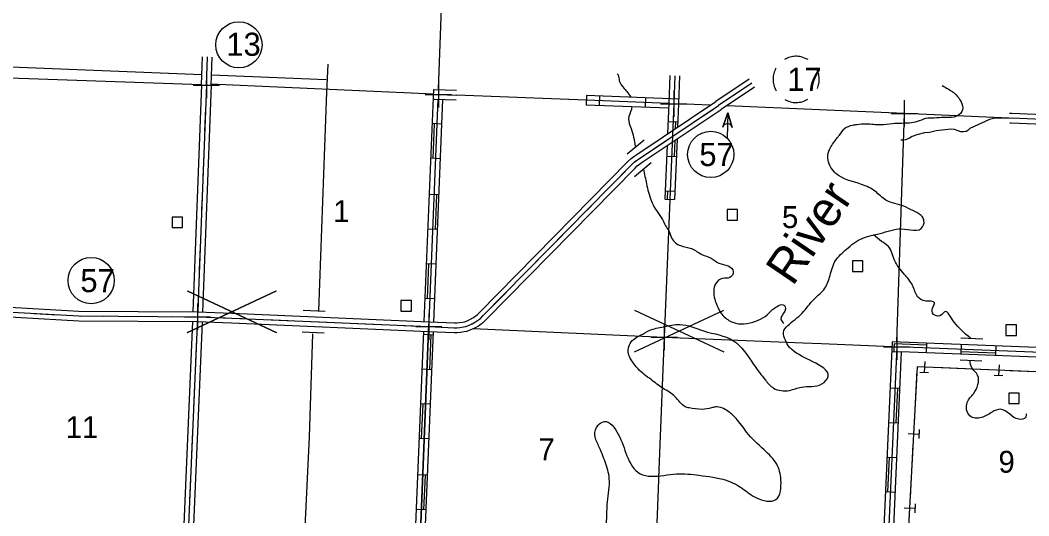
# Model space of a CAD drawing. Extents: x 1631746 to 1929985, y 682974 to 867734.
# Drawn here: x 1784980 to 1808033, y 828096 to 839420 of the extents above; entities that cross this region are included whole.
import ezdxf

# ---------------------------------------------------------------- set-up
doc = ezdxf.new("R2010")
doc.units = 0
for name, color, linetype in [('COUNTY BNDRY', 7, 'Continuous'), ('CSAH RTE', 7, 'Continuous'), ('CSAH SYM', 7, 'Continuous'), ('DWELLING', 7, 'Continuous'), ('HYDRO', 7, 'Continuous'), ('HYRDO TXT', 7, 'Continuous'), ('OUTSIDE CO BRDR', 7, 'Continuous'), ('QUAD BASE SYM', 7, 'Continuous'), ('RTE TERM ARROW', 7, 'Continuous'), ('SECTION', 7, 'Continuous'), ('SECTION CORNER BASE', 7, 'Continuous'), ('TOWNSHIP BDRY', 7, 'Continuous'), ('TOWNSHIP ROAD', 7, 'Continuous'), ('TRANSMISSION', 7, 'Continuous')]:
    doc.layers.add(name, color=color, linetype=linetype)

msp = doc.modelspace()

# ---------------------------------------------------------------- linework, layer by layer
at = {"layer": 'COUNTY BNDRY'}
for points in [[(1794542, 837841), (1794734, 842981)], [(1797917, 837591), (1794954, 837708)], [(1800743, 837477), (1800027, 837508)], [(1807577, 837184), (1805187, 837290), (1801139, 837461)]]:
    msp.add_lwpolyline(points, dxfattribs=at)
at = {"layer": 'CSAH RTE'}
for p, q in [((1798856, 836367), (1799240, 836686)), ((1799021, 835850), (1799405, 836169)), ((1791948, 832767), (1791449, 832791)), ((1791925, 832268), (1791425, 832291))]:
    msp.add_line(p, q, dxfattribs=at)
for points in [[(1789127, 837940), (1789127, 837940), (1789149, 838583)], [(1789237, 837936), (1789237, 837936), (1789259, 838579)], [(1789347, 837932), (1789347, 837932), (1789369, 838576)], [(1801644, 838071), (1800877, 837561)], [(1801705, 837980), (1800938, 837469)], [(1789237, 837936), (1789032, 832645), (1788807, 827358), (1788576, 822079), (1788203, 816807)], [(1789127, 837940), (1788926, 832755)], [(1789347, 837932), (1789146, 832753)], [(1801766, 837888), (1800999, 837378)], [(1783688, 832921), (1786324, 832775), (1789035, 832755), (1789821, 832723), (1794324, 832529), (1794903, 832503), (1794956, 832505), (1795019, 832510), (1795090, 832521), (1795136, 832530), (1795182, 832547), (1795259, 832584), (1795329, 832620), (1795392, 832666), (1795428, 832692), (1795480, 832741), (1798871, 836191), (1798941, 836257), (1799003, 836305), (1799073, 836354), (1800877, 837561)], [(1783677, 832701), (1786317, 832555), (1789029, 832535), (1789812, 832503), (1794315, 832309), (1794901, 832283), (1794968, 832285), (1795046, 832291), (1795128, 832305), (1795195, 832318), (1795267, 832344), (1795357, 832387), (1795444, 832432), (1795521, 832488), (1795568, 832522), (1795634, 832583), (1799025, 836033), (1799084, 836089), (1799134, 836128), (1799197, 836173), (1800999, 837378)], [(1789217, 837408), (1789196, 836881)], [(1789816, 832613), (1794319, 832419), (1794902, 832393), (1794962, 832395), (1795032, 832401), (1795109, 832413), (1795166, 832424), (1795224, 832446), (1795308, 832486), (1795386, 832526), (1795457, 832577), (1795498, 832607), (1795557, 832662), (1798948, 836112), (1799013, 836173), (1799069, 836217), (1799135, 836263), (1800938, 837469)], [(1800368, 837088), (1800807, 837381)], [(1799490, 836501), (1799929, 836794)], [(1789176, 836353), (1789155, 835826)], [(1798676, 835836), (1798948, 836112), (1799013, 836173), (1799053, 836205)], [(1797936, 835083), (1798306, 835459)], [(1789135, 835298), (1789114, 834770)], [(1797196, 834330), (1797566, 834706)], [(1789094, 834243), (1789074, 833715)], [(1796455, 833576), (1796826, 833953)], [(1762624, 833781), (1767840, 833585), (1773127, 833321), (1778441, 833076), (1783683, 832811), (1786321, 832665), (1789032, 832645), (1789816, 832613)], [(1789053, 833188), (1789037, 832764)], [(1795715, 832823), (1796085, 833200)], [(1785303, 832722), (1785830, 832692)], [(1786357, 832665), (1786885, 832661)], [(1787413, 832657), (1787941, 832653)], [(1788917, 832535), (1788697, 827362), (1788466, 822085), (1788101, 816921)], [(1789137, 832520), (1788917, 827353), (1788686, 822073), (1788321, 816913)], [(1788469, 832649), (1788997, 832645)], [(1789525, 832625), (1789816, 832613), (1790052, 832603)], [(1790580, 832580), (1791107, 832557)], [(1791635, 832534), (1792162, 832512)], [(1792690, 832489), (1793217, 832466)], [(1793745, 832444), (1794273, 832421)], [(1794800, 832398), (1794902, 832393), (1794962, 832395), (1795032, 832401), (1795109, 832413), (1795166, 832424), (1795224, 832446), (1795308, 832486), (1795312, 832488)], [(1789010, 832132), (1788988, 831605)], [(1788965, 831077), (1788943, 830550)], [(1788920, 830022), (1788898, 829495)], [(1788875, 828967), (1788853, 828440)]]:
    msp.add_lwpolyline(points, dxfattribs=at)
at = {"layer": 'CSAH SYM'}
for centre in [(1789980, 838857), (1800762, 836353), (1786602, 833471)]:
    msp.add_circle(centre, 528, dxfattribs=at)
at = {"layer": 'DWELLING'}
for points in [[(1801138, 835094), (1801138, 834854), (1801378, 834854), (1801378, 835094)], [(1788452, 834923), (1788452, 834683), (1788692, 834683), (1788692, 834923)], [(1804001, 833919), (1804001, 833679), (1804241, 833679), (1804241, 833919)], [(1793683, 833012), (1793683, 832772), (1793923, 832772), (1793923, 833012)], [(1807508, 832457), (1807508, 832217), (1807748, 832217), (1807748, 832457)], [(1807575, 830901), (1807575, 830661), (1807815, 830661), (1807815, 830901)]]:
    msp.add_lwpolyline(points, close=True, dxfattribs=at)
at = {"layer": 'HYDRO'}
for points in [[(1789135, 838172), (1784380, 838359)], [(1792008, 838415), (1791983, 837774), (1791798, 832781)], [(1791970, 838061), (1789355, 838164)], [(1791658, 832257), (1791584, 829903)], [(1791585, 829903), (1791473, 827517)]]:
    msp.add_lwpolyline(points, dxfattribs=at)
for points in [[(1798624, 838197), (1798644, 838170), (1798672, 838037), (1798784, 837863), (1798940, 837659)], [(1806053, 837926), (1806188, 837849), (1806398, 837685), (1806505, 837335), (1806321, 837206), (1806092, 837195), (1805871, 837185), (1805674, 837172), (1805480, 837102), (1805120, 837063), (1804917, 837053), (1804644, 837027), (1804320, 837047), (1804099, 837031), (1803998, 837015), (1803822, 836941), (1803693, 836783)], [(1798959, 837443), (1798948, 837376), (1798884, 837169), (1798944, 836946), (1799032, 836541)], [(1800564, 830529), (1800268, 830560), (1800181, 830588), (1799951, 830815), (1799673, 831008), (1799398, 831209), (1799102, 831453), (1798944, 831664), (1798883, 831808), (1798968, 832099), (1799158, 832221), (1799359, 832332), (1799684, 832415), (1800061, 832469), (1800601, 832321), (1801280, 832098), (1801743, 831555), (1802014, 831196), (1802197, 831015), (1802562, 830962), (1802834, 831036), (1803301, 831110), (1803449, 831284), (1803096, 831614), (1802617, 831894), (1802546, 831962), (1802470, 832109), (1802425, 832288), (1802520, 832438), (1802851, 832726), (1803123, 833047), (1803372, 833297), (1803490, 833590), (1803617, 833928), (1803864, 834185), (1804032, 834325), (1804431, 834502), (1804571, 834531), (1805060, 834650), (1805328, 834630), (1805575, 834661), (1805636, 834843), (1805594, 834933), (1805382, 835070), (1805179, 835168), (1804764, 835310), (1804525, 835506), (1804210, 835669), (1803619, 835921), (1803446, 836224), (1803461, 836428), (1803615, 836680), (1803693, 836783)], [(1799225, 836020), (1799295, 835681), (1799401, 835303), (1799503, 835100), (1799632, 834911), (1799729, 834724), (1799809, 834596), (1799877, 834429), (1800073, 834269), (1800322, 834201), (1800559, 834069), (1800773, 833981), (1800948, 833870), (1801161, 833806), (1801276, 833672), (1801202, 833539), (1801031, 833520), (1800878, 833405), (1800831, 833235), (1800922, 832864), (1801048, 832665), (1801271, 832518), (1801529, 832482), (1801790, 832543), (1802007, 832653), (1802177, 832807), (1802280, 832881), (1802420, 832918), (1802466, 832870), (1802392, 832673), (1802368, 832584), (1802436, 832492)], [(1806701, 832155), (1806250, 832636), (1806130, 832766), (1805997, 832664), (1805828, 832732), (1805849, 832878), (1805875, 832963), (1805677, 833004), (1805492, 833103), (1805376, 833357), (1805185, 833617), (1804962, 833938), (1804825, 834251), (1804669, 834367), (1804481, 834513)], [(1807969, 830426), (1807962, 830348), (1807801, 830301), (1807595, 830422), (1807386, 830530), (1807195, 830467), (1806949, 830340), (1806685, 830379), (1806624, 830689), (1806766, 830886), (1806870, 831094), (1806862, 831308), (1806730, 831477), (1806693, 831631), (1806693, 831638)], [(1798854, 823667), (1798735, 824153), (1798689, 824516), (1798703, 824769), (1798871, 825197), (1799154, 825447), (1799475, 825552), (1799785, 825520), (1800107, 825626), (1800283, 825891), (1800278, 826083), (1800247, 826272), (1799813, 826559), (1799245, 826741), (1798916, 826957), (1798598, 827286), (1798406, 827638), (1798384, 827984), (1798404, 828415), (1798444, 828948), (1798349, 829330), (1798201, 829693), (1798114, 829945), (1798188, 830167), (1798326, 830249), (1798650, 829962), (1798848, 829466), (1799153, 829058), (1799393, 829000), (1799983, 829057), (1800493, 829023), (1801116, 828908), (1801489, 828720), (1801809, 828506), (1802249, 828466), (1802366, 828919), (1802272, 829275), (1801980, 829602), (1801583, 830011), (1801344, 830321), (1801156, 830486), (1800873, 830583), (1800780, 830563), (1800564, 830529)]]:
    msp.add_spline(points, degree=3, dxfattribs=at)
at = {"layer": 'OUTSIDE CO BRDR'}
for points in [[(1802986, 838519), (1802828, 838583), (1802698, 838595), (1802576, 838577), (1802448, 838524)], [(1802252, 838325), (1802205, 838205), (1802186, 838070), (1802201, 837943), (1802257, 837803)], [(1803200, 837859), (1803234, 837976), (1803242, 838072), (1803221, 838216), (1803168, 838334)], [(1802456, 837608), (1802582, 837556), (1802714, 837539), (1802853, 837558), (1802985, 837619)]]:
    msp.add_spline(points, degree=3, dxfattribs=at)
at = {"layer": 'QUAD BASE SYM'}
for p, q in [((1788793, 833238), (1790830, 832288)), ((1788793, 832288), (1790830, 833238)), ((1788804, 833238), (1790841, 832288)), ((1788804, 832288), (1790841, 833238)), ((1789811, 832763), (1789811, 832763)), ((1789823, 832763), (1789823, 832763)), ((1799023, 832792), (1801060, 831842)), ((1799023, 831842), (1801060, 832792)), ((1800041, 832317), (1800041, 832317))]:
    msp.add_line(p, q, dxfattribs=at)
at = {"layer": 'RTE TERM ARROW'}
msp.add_line((1801154, 837305), (1801140, 836736), dxfattribs=at)
msp.add_lwpolyline([(1801154, 837305), (1801250, 836972), (1801245, 836987), (1801229, 837016), (1801213, 837032), (1801192, 837045), (1801171, 837052), (1801149, 837055), (1801127, 837054), (1801107, 837048), (1801087, 837039), (1801070, 837026), (1801057, 837011), (1801048, 836994), (1801041, 836978)], close=True, dxfattribs=at)
msp.add_lwpolyline([(1801250, 836972), (1801154, 837305), (1801041, 836978)], dxfattribs=at)
at = {"layer": 'SECTION'}
for points in [[(1805129, 835496), (1805194, 837289)], [(1805017, 832066), (1805129, 835496)], [(1799827, 835326), (1799701, 832181)], [(1795331, 832374), (1799701, 832181)], [(1799701, 832181), (1799663, 831259), (1799572, 828953)], [(1799701, 832181), (1802875, 832052)], [(1802875, 832052), (1803291, 832035), (1804904, 831965)], [(1799572, 828953), (1799571, 828919), (1799495, 826921)]]:
    msp.add_lwpolyline(points, dxfattribs=at)
at = {"layer": 'SECTION CORNER BASE'}
for p, q in [((1789237, 838236), (1789237, 837636)), ((1794538, 838024), (1794538, 837424)), ((1788937, 837936), (1789537, 837936)), ((1789237, 837936), (1789237, 837936)), ((1799917, 837812), (1799917, 837212)), ((1794238, 837724), (1794838, 837724)), ((1794538, 837724), (1794538, 837724)), ((1799617, 837512), (1800217, 837512)), ((1799917, 837512), (1799917, 837512)), ((1805187, 837590), (1805187, 836990)), ((1804887, 837290), (1805487, 837290)), ((1805187, 837290), (1805187, 837290)), ((1789032, 832945), (1789032, 832345)), ((1794319, 832719), (1794319, 832119)), ((1788732, 832645), (1789332, 832645)), ((1789032, 832645), (1789032, 832645)), ((1799701, 832481), (1799701, 831881)), ((1794019, 832419), (1794619, 832419)), ((1794319, 832419), (1794319, 832419)), ((1805013, 832260), (1805013, 831660)), ((1799401, 832181), (1800001, 832181)), ((1799701, 832181), (1799701, 832181)), ((1804713, 831960), (1805313, 831960)), ((1805013, 831960), (1805013, 831960))]:
    msp.add_line(p, q, dxfattribs=at)
at = {"layer": 'TOWNSHIP BDRY'}
for points in [[(1789127, 837940), (1784070, 838120)], [(1794428, 837729), (1789327, 837956)]]:
    msp.add_lwpolyline(points, dxfattribs=at)
at = {"layer": 'TOWNSHIP ROAD'}
for p, q in [((1797922, 837701), (1797913, 837481)), ((1798220, 837689), (1798211, 837469)), ((1799275, 837648), (1799266, 837428)), ((1794620, 837047), (1794400, 837056)), ((1799790, 837103), (1800010, 837094)), ((1794587, 836255), (1794368, 836264)), ((1799757, 836312), (1799977, 836303)), ((1794553, 835428), (1794334, 835437)), ((1799725, 835521), (1799945, 835512)), ((1799717, 835330), (1799937, 835321)), ((1794521, 834637), (1794301, 834646)), ((1794488, 833845), (1794268, 833854)), ((1794456, 833054), (1794236, 833063)), ((1794316, 832331), (1794324, 832538)), ((1794422, 832227), (1794202, 832236)), ((1805694, 832043), (1805685, 831823)), ((1806485, 832012), (1806476, 831792)), ((1806982, 832132), (1806482, 832152)), ((1807276, 831981), (1807268, 831761)), ((1804898, 831849), (1805118, 831840)), ((1806962, 831633), (1806462, 831652)), ((1794389, 831435), (1794169, 831444)), ((1804862, 831022), (1805081, 831012)), ((1794356, 830644), (1794137, 830653)), ((1804826, 830231), (1805046, 830221)), ((1794324, 829853), (1794104, 829862)), ((1804791, 829440), (1805011, 829430)), ((1794290, 829025), (1794070, 829034)), ((1804756, 828649), (1804976, 828639)), ((1794257, 828234), (1794038, 828243))]:
    msp.add_line(p, q, dxfattribs=at)
for points in [[(1799831, 838155), (1799807, 837517), (1799807, 837513)], [(1799941, 838151), (1799917, 837512), (1799917, 837509)], [(1800051, 838147), (1800027, 837508), (1800026, 837504)], [(1794214, 832533), (1794432, 837838)], [(1794432, 837838), (1794949, 837818)], [(1794324, 832538), (1794533, 837614)], [(1794434, 832524), (1794643, 837610)], [(1794438, 837618), (1794941, 837598)], [(1794538, 837724), (1794945, 837708)], [(1800031, 837618), (1797922, 837701)], [(1799798, 837517), (1797926, 837591)], [(1799807, 837517), (1799778, 836826)], [(1799917, 837512), (1799827, 835331)], [(1800027, 837508), (1800005, 836977)], [(1799794, 837407), (1797913, 837481)], [(1810335, 837172), (1807643, 837291), (1807588, 837290)], [(1794418, 836262), (1794450, 837053)], [(1799960, 837096), (1799953, 836943)], [(1820985, 836535), (1815700, 836811), (1810441, 837058), (1807641, 837181), (1807225, 837174), (1807132, 837152), (1806682, 836945), (1806636, 836901), (1806597, 836877), (1806543, 836870), (1806477, 836873), (1806414, 836890), (1806337, 836920), (1806273, 836927), (1806189, 836925), (1805912, 836894), (1805760, 836855), (1805646, 836843), (1805471, 836797), (1805364, 836760), (1805304, 836723), (1805216, 836685), (1805156, 836680), (1805108, 836682)], [(1810327, 836953), (1807640, 837071), (1807599, 837070)], [(1799942, 836671), (1799927, 836305)], [(1799994, 836705), (1799937, 835326)], [(1799767, 836554), (1799717, 835335)], [(1794471, 834639), (1794503, 835430)], [(1799775, 835518), (1799767, 835333)], [(1794286, 833061), (1794318, 833852)], [(1793233, 820062), (1793056, 820974), (1793277, 821921), (1793622, 822784), (1793830, 822879), (1793841, 822889), (1793993, 827158), (1794205, 832314)], [(1794316, 832331), (1794103, 827153), (1793950, 822843), (1793919, 822810), (1793889, 822786), (1793707, 822702), (1793382, 821888), (1793169, 820972), (1793341, 820083)], [(1793341, 820083), (1793169, 820972), (1793382, 821888), (1793707, 822702), (1793889, 822786), (1793919, 822810), (1793950, 822843), (1794103, 827153), (1794316, 832331)], [(1793449, 820103), (1793281, 820970), (1793488, 821855), (1793793, 822620), (1793949, 822692), (1793994, 822730), (1794058, 822797), (1794213, 827149), (1794425, 832304)], [(1794339, 831437), (1794372, 832229)], [(1810154, 831867), (1804908, 832074), (1804674, 826808)], [(1805692, 831993), (1804956, 832022), (1804948, 831847)], [(1805013, 831960), (1804779, 826687), (1804572, 821389), (1804382, 816121), (1804380, 816075)], [(1810147, 831647), (1805118, 831846), (1804894, 826798)], [(1820489, 831275), (1815521, 831490), (1810261, 831752), (1805013, 831960)], [(1807270, 831811), (1806478, 831842)], [(1805031, 831015), (1804996, 830223)], [(1794154, 829860), (1794187, 830651)], [(1804841, 829438), (1804806, 828646)], [(1794207, 828236), (1794240, 829027)]]:
    msp.add_lwpolyline(points, dxfattribs=at)
at = {"layer": 'TRANSMISSION'}
for p, q in [((1805653, 831620), (1805643, 831370)), ((1807352, 831548), (1807341, 831298)), ((1805273, 829979), (1805522, 829965)), ((1805181, 828281), (1805431, 828268))]:
    msp.add_line(p, q, dxfattribs=at)
for points in [[(1820686, 830900), (1815126, 831093), (1805480, 831502), (1805117, 824768), (1804845, 816638), (1804731, 814572), (1804618, 811211), (1804550, 810461), (1804339, 805068)], [(1805476, 831420), (1805411, 830222)], [(1805743, 831366), (1805543, 831374)], [(1807097, 831433), (1805898, 831484)], [(1807441, 831294), (1807241, 831302)], [(1808795, 831361), (1807596, 831412)], [(1805528, 830065), (1805517, 829865)], [(1805384, 829722), (1805319, 828524)], [(1805436, 828368), (1805425, 828168)]]:
    msp.add_lwpolyline(points, dxfattribs=at)

# ---------------------------------------------------------------- texts
at = {"layer": 'CSAH SYM'}
for s, p in [('13', (1789692, 838606)), ('57', (1800502, 836088)), ('57', (1786356, 833206))]:
    msp.add_text(s, height=528, dxfattribs=at).set_placement(p)
at = {"layer": 'HYRDO TXT'}
msp.add_text('River', height=800, rotation=55.7518, dxfattribs=at).set_placement((1802636, 833322))
at = {"layer": 'OUTSIDE CO BRDR'}
msp.add_text('17', height=528, dxfattribs=at).set_placement((1802511, 837805))
at = {"layer": 'SECTION'}
for s, p in [('1', (1792135, 834806)), ('5', (1802391, 834671)), ('11', (1786020, 829873)), ('7', (1796825, 829364)), ('9', (1807339, 829081))]:
    msp.add_text(s, height=500, dxfattribs=at).set_placement(p)

doc.saveas('drawing.dxf')
